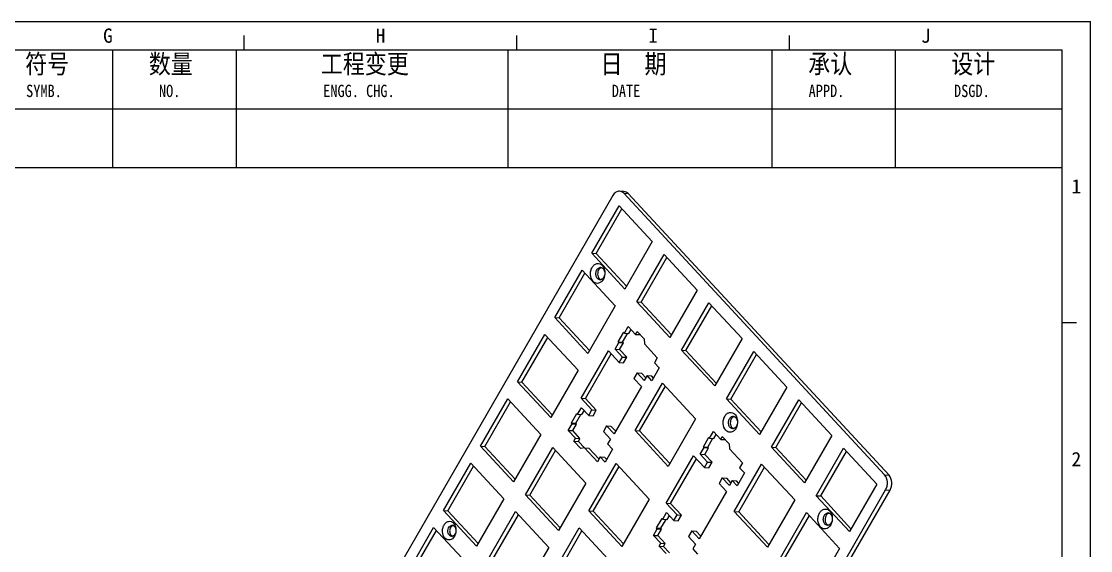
# Model space of a CAD drawing. Header units: millimetres. Extents: x 996 to 7194, y -92 to 581.
# Drawn here: x 1400.4 to 1652.5, y 247.2 to 371.9 of the extents above; entities that cross this region are included whole.
import ezdxf
from ezdxf.enums import TextEntityAlignment as Align

# ---------------------------------------------------------------- set-up
doc = ezdxf.new("R2010")
doc.units = ezdxf.units.MM
doc.header["$LTSCALE"] = 30.734
doc.layers.get('0').update_dxf_attribs({"linetype": 'CONTINUOUS'})
doc.layers.add('BORDER', color=5, linetype='CONTINUOUS')
doc.styles.add('BORDER', font='')
doc.styles.get("Standard").update_dxf_attribs({"font": 'txt', "width": 0.85})
doc.styles.get('BORDER').set_extended_font_data('SimSun')

# ---------------------------------------------------------------- blocks, each defined once
blk = doc.blocks.new('A4图框')
at = {"color": 253}
for p, q in [((2808.94, 2161.68), (2808.94, 2127.02)), ((2845.39, 2161.68), (2845.39, 2127.02)), ((2925.57, 2127.02), (2925.57, 2161.68)), ((3003.33, 2161.68), (3003.33, 2127.02)), ((3039.78, 2127.02), (3039.78, 2161.68)), ((2700.12, 2144.32), (3088.9, 2144.32)), ((2700.12, 2127.02), (3088.9, 2127.02))]:
    blk.add_line(p, q, dxfattribs=at)
at = {"layer": 'BORDER', "color": 0, "linetype": 'Continuous'}
for p, q in [((2276.83, 2170.08), (3097.29, 2170.08)), ((3097.29, 1590.69), (3097.29, 2170.08)), ((2847.8, 2161.68), (2847.8, 2165.88)), ((2928.17, 2161.68), (2928.17, 2165.88)), ((3008.53, 2161.68), (3008.53, 2165.88)), ((2285.22, 2161.68), (3088.9, 2161.68)), ((3088.9, 1599.08), (3088.9, 2161.68)), ((3093.1, 2081.32), (3088.9, 2081.32))]:
    blk.add_line(p, q, dxfattribs=at)
at = {"color": 141, "char_height": 5.5887, "width": 97.8321, "attachment_point": 1}
for s, insert in [('{\\fSimSun|b0|i0|c134|p54;符号}', (2783.21, 2160.34)), ('{\\fSimSun|b0|i0|c134|p54;数量}', (2819.65, 2160.34)), ('{\\fSimSun|b0|i0|c134|p54;工程变更}', (2870.37, 2160.34)), ('{\\fSimSun|b0|i0|c134|p54;日  期}', (2952.83, 2160.34)), ('{\\fSimSun|b0|i0|c134|p54;承认}', (3014.05, 2160.34)), ('{\\fSimSun|b0|i0|c134|p54;设计}', (3056.23, 2160.34))]:
    blk.add_mtext(s, dxfattribs=dict(at, insert=insert))
at = {"color": 0, "linetype": 'Continuous', "char_height": 3.645, "width": 36.3332, "attachment_point": 1}
for s, insert in [('SYMB.', (2783.49, 2151.43)), ('NO.', (2822.65, 2151.43)), ('ENGG. CHG.', (2871.06, 2151.43)), ('DATE', (2956.13, 2151.43)), ('APPD.', (3014.16, 2151.43)), ('DSGD.', (3057.02, 2151.43))]:
    blk.add_mtext(s, dxfattribs=dict(at, insert=insert))
at = {"layer": 'BORDER', "color": 0, "style": 'BORDER'}
for s, p in [('G', (2807.61, 2165.88)), ('H', (2887.98, 2165.88)), ('I', (2968.35, 2165.88)), ('J', (3048.72, 2165.88)), ('1', (3093.1, 2121.5)), ('2', (3093.1, 2041.13))]:
    blk.add_text(s, height=4.2, dxfattribs=at).set_placement(p, align=Align.MIDDLE_CENTER)

msp = doc.modelspace()

# ---------------------------------------------------------------- linework, layer by layer
at = {"color": 7, "linetype": 'Continuous'}
for p, q in [((1539.894, 330.907), (1401.551, 91.29)), ((1542.492, 331.828), (1541.456, 331.898)), ((1603.97, 265.015), (1542.439, 331.398)), ((1542.439, 331.398), (1543.475, 331.328)), ((1605.006, 264.945), (1543.475, 331.328)), ((1534.908, 317.257), (1541.355, 328.425)), ((1541.355, 328.425), (1549.158, 320.007)), ((1535.944, 317.188), (1542.019, 327.709)), ((1549.158, 320.007), (1542.711, 308.839)), ((1542.711, 308.839), (1534.908, 317.257)), ((1534.908, 317.257), (1535.944, 317.188)), ((1543.084, 309.485), (1535.944, 317.188)), ((1545.498, 305.833), (1551.945, 317)), ((1546.534, 305.763), (1552.608, 316.284)), ((1551.945, 317), (1559.748, 308.582)), ((1526.158, 302.102), (1532.605, 313.269)), ((1532.605, 313.269), (1540.408, 304.851)), ((1527.194, 302.032), (1533.269, 312.553)), ((1559.748, 308.582), (1553.3, 297.415)), ((1553.3, 297.415), (1545.498, 305.833)), ((1545.498, 305.833), (1546.534, 305.763)), ((1553.673, 298.06), (1546.534, 305.763)), ((1556.087, 294.408), (1562.535, 305.575)), ((1562.535, 305.575), (1570.338, 297.157)), ((1540.408, 304.851), (1533.961, 293.684)), ((1557.123, 294.338), (1563.198, 304.86)), ((1533.961, 293.684), (1526.158, 302.102)), ((1526.158, 302.102), (1527.194, 302.032)), ((1534.334, 294.33), (1527.194, 302.032)), ((1517.408, 286.946), (1523.855, 298.114)), ((1523.855, 298.114), (1531.658, 289.695)), ((1541.147, 296.417), (1542.436, 298.65)), ((1542.183, 296.347), (1543.378, 298.417)), ((1542.436, 298.65), (1542.603, 298.47)), ((1542.603, 298.47), (1543.501, 300.025)), ((1542.603, 298.47), (1543.64, 298.4)), ((1543.501, 300.025), (1545.229, 298.161)), ((1543.64, 298.4), (1544.165, 299.309)), ((1545.229, 298.161), (1545.609, 298.819)), ((1545.229, 298.161), (1546.265, 298.091)), ((1545.609, 298.819), (1547.225, 297.076)), ((1518.444, 286.876), (1524.519, 297.398)), ((1540.416, 294.681), (1541.314, 296.236)), ((1541.314, 296.236), (1541.147, 296.417)), ((1541.147, 296.417), (1542.183, 296.347)), ((1541.314, 296.236), (1542.35, 296.166)), ((1541.452, 294.611), (1542.35, 296.166)), ((1542.35, 296.166), (1542.183, 296.347)), ((1547.225, 297.076), (1547.305, 295.921)), ((1547.305, 295.921), (1550.357, 292.629)), ((1570.338, 297.157), (1563.89, 285.99)), ((1532.372, 283.099), (1538.82, 294.267)), ((1533.409, 283.029), (1539.483, 293.551)), ((1538.82, 294.267), (1541.384, 291.501)), ((1542.144, 292.817), (1540.416, 294.681)), ((1540.416, 294.681), (1541.452, 294.611)), ((1541.384, 291.501), (1542.144, 292.817)), ((1543.18, 292.747), (1541.452, 294.611)), ((1542.144, 292.817), (1543.18, 292.747)), ((1542.42, 291.431), (1543.18, 292.747)), ((1550.357, 292.629), (1549.689, 291.473)), ((1563.89, 285.99), (1556.087, 294.408)), ((1556.087, 294.408), (1557.123, 294.338)), ((1564.263, 286.636), (1557.123, 294.338)), ((1566.677, 282.983), (1573.124, 294.151)), ((1567.713, 282.913), (1573.788, 293.435)), ((1573.124, 294.151), (1580.927, 285.733)), ((1541.384, 291.501), (1542.42, 291.431)), ((1550.832, 290.24), (1549.082, 287.209)), ((1549.689, 291.473), (1550.832, 290.24)), ((1531.658, 289.695), (1525.211, 278.528)), ((1545.599, 289.089), (1544.839, 287.773)), ((1544.839, 287.773), (1546.623, 285.849)), ((1547.271, 287.285), (1545.599, 289.089)), ((1545.599, 289.089), (1546.635, 289.019)), ((1547.644, 287.931), (1546.635, 289.019)), ((1547.939, 288.442), (1547.271, 287.285)), ((1549.082, 287.209), (1547.939, 288.442)), ((1547.939, 288.442), (1548.975, 288.372)), ((1549.454, 287.855), (1548.975, 288.372)), ((1525.211, 278.528), (1517.408, 286.946)), ((1517.408, 286.946), (1518.444, 286.876)), ((1525.584, 279.174), (1518.444, 286.876)), ((1546.623, 285.849), (1540.175, 274.681)), ((1545.154, 275.472), (1551.602, 286.639)), ((1546.19, 275.402), (1552.265, 285.923)), ((1551.602, 286.639), (1559.405, 278.221)), ((1580.927, 285.733), (1574.48, 274.565)), ((1508.658, 271.791), (1515.105, 282.958)), ((1515.105, 282.958), (1522.908, 274.54)), ((1534.936, 280.333), (1532.372, 283.099)), ((1532.372, 283.099), (1533.409, 283.029)), ((1535.973, 280.263), (1533.409, 283.029)), ((1574.48, 274.565), (1566.677, 282.983)), ((1566.677, 282.983), (1567.713, 282.913)), ((1574.853, 275.211), (1567.713, 282.913)), ((1577.266, 271.559), (1583.714, 282.726)), ((1583.714, 282.726), (1591.517, 274.308)), ((1509.694, 271.721), (1515.769, 282.242)), ((1531.551, 279.326), (1532.449, 280.881)), ((1532.449, 280.881), (1534.176, 279.017)), ((1532.587, 279.256), (1533.112, 280.166)), ((1534.176, 279.017), (1534.936, 280.333)), ((1534.936, 280.333), (1535.973, 280.263)), ((1535.213, 278.947), (1535.973, 280.263)), ((1578.303, 271.489), (1584.377, 282.01)), ((1530.094, 277.273), (1531.383, 279.506)), ((1531.13, 277.203), (1532.326, 279.274)), ((1531.383, 279.506), (1531.551, 279.326)), ((1531.551, 279.326), (1532.587, 279.256)), ((1534.176, 279.017), (1535.213, 278.947)), ((1559.405, 278.221), (1552.957, 267.053)), ((1529.363, 275.537), (1530.261, 277.092)), ((1531.091, 273.673), (1529.363, 275.537)), ((1529.363, 275.537), (1530.399, 275.467)), ((1530.261, 277.092), (1530.094, 277.273)), ((1530.094, 277.273), (1531.13, 277.203)), ((1530.261, 277.092), (1531.297, 277.022)), ((1530.399, 275.467), (1531.297, 277.022)), ((1532.127, 273.603), (1530.399, 275.467)), ((1531.297, 277.022), (1531.13, 277.203)), ((1538.392, 276.605), (1537.632, 275.289)), ((1537.632, 275.289), (1539.304, 273.485)), ((1540.175, 274.681), (1538.392, 276.605)), ((1538.392, 276.605), (1539.428, 276.535)), ((1540.548, 275.327), (1539.428, 276.535)), ((1552.957, 267.053), (1545.154, 275.472)), ((1545.154, 275.472), (1546.19, 275.402)), ((1553.33, 267.699), (1546.19, 275.402)), ((1562.688, 273.724), (1563.586, 275.279)), ((1563.586, 275.279), (1565.313, 273.415)), ((1522.908, 274.54), (1516.461, 263.373)), ((1530.711, 273.015), (1531.091, 273.673)), ((1532.327, 271.271), (1530.711, 273.015)), ((1530.711, 273.015), (1531.747, 272.945)), ((1531.091, 273.673), (1532.127, 273.603)), ((1531.747, 272.945), (1532.127, 273.603)), ((1533.157, 271.424), (1531.747, 272.945)), ((1539.304, 273.485), (1538.636, 272.329)), ((1561.231, 271.671), (1562.52, 273.904)), ((1562.267, 271.601), (1563.463, 273.672)), ((1562.52, 273.904), (1562.688, 273.724)), ((1562.688, 273.724), (1563.724, 273.654)), ((1563.724, 273.654), (1564.249, 274.564)), ((1565.313, 273.415), (1565.693, 274.073)), ((1565.313, 273.415), (1566.35, 273.345)), ((1565.693, 274.073), (1567.31, 272.33)), ((1591.517, 274.308), (1585.069, 263.141)), ((1516.461, 263.373), (1508.658, 271.791)), ((1508.658, 271.791), (1509.694, 271.721)), ((1516.833, 264.018), (1509.694, 271.721)), ((1519.247, 260.366), (1525.695, 271.533)), ((1520.284, 260.296), (1526.358, 270.818)), ((1525.695, 271.533), (1533.498, 263.115)), ((1533.167, 271.433), (1532.327, 271.271)), ((1536.218, 268.141), (1533.167, 271.433)), ((1533.167, 271.433), (1534.203, 271.363)), ((1536.591, 268.787), (1534.203, 271.363)), ((1539.779, 271.096), (1538.029, 268.065)), ((1538.636, 272.329), (1539.779, 271.096)), ((1560.5, 269.935), (1561.398, 271.491)), ((1560.5, 269.935), (1561.536, 269.865)), ((1562.228, 268.071), (1560.5, 269.935)), ((1561.398, 271.491), (1561.231, 271.671)), ((1561.231, 271.671), (1562.267, 271.601)), ((1561.398, 271.491), (1562.434, 271.421)), ((1561.536, 269.865), (1562.434, 271.421)), ((1563.264, 268.001), (1561.536, 269.865)), ((1562.434, 271.421), (1562.267, 271.601)), ((1567.31, 272.33), (1567.39, 271.176)), ((1567.39, 271.176), (1570.441, 267.883)), ((1577.266, 271.559), (1578.303, 271.489)), ((1585.069, 263.141), (1577.266, 271.559)), ((1585.442, 263.786), (1578.303, 271.489)), ((1587.856, 260.134), (1594.303, 271.301)), ((1588.892, 260.064), (1594.967, 270.586)), ((1594.303, 271.301), (1602.106, 262.883)), ((1499.908, 256.635), (1506.355, 267.802)), ((1506.355, 267.802), (1514.158, 259.384)), ((1534.226, 256.543), (1540.673, 267.71)), ((1536.886, 269.298), (1536.218, 268.141)), ((1538.029, 268.065), (1536.886, 269.298)), ((1536.886, 269.298), (1537.922, 269.228)), ((1538.402, 268.711), (1537.922, 269.228)), ((1540.673, 267.71), (1548.476, 259.292)), ((1552.457, 258.354), (1558.904, 269.521)), ((1553.493, 258.284), (1559.568, 268.805)), ((1558.904, 269.521), (1561.468, 266.755)), ((1561.468, 266.755), (1562.228, 268.071)), ((1562.228, 268.071), (1563.264, 268.001)), ((1562.504, 266.685), (1563.264, 268.001)), ((1568.516, 256.403), (1574.964, 267.57)), ((1570.441, 267.883), (1569.773, 266.727)), ((1574.964, 267.57), (1582.767, 259.152)), ((1500.944, 256.565), (1507.019, 267.087)), ((1535.262, 256.473), (1541.337, 266.995)), ((1561.468, 266.755), (1562.504, 266.685)), ((1570.916, 265.494), (1569.166, 262.463)), ((1569.553, 256.333), (1575.627, 266.855)), ((1569.773, 266.727), (1570.916, 265.494)), ((1603.97, 265.015), (1605.006, 264.945)), ((1533.498, 263.115), (1527.05, 251.948)), ((1565.683, 264.343), (1564.924, 263.027)), ((1564.924, 263.027), (1566.707, 261.103)), ((1565.683, 264.343), (1566.72, 264.273)), ((1567.355, 262.539), (1565.683, 264.343)), ((1567.728, 263.185), (1566.72, 264.273)), ((1568.023, 263.696), (1567.355, 262.539)), ((1568.023, 263.696), (1569.06, 263.626)), ((1569.166, 262.463), (1568.023, 263.696)), ((1569.539, 263.109), (1569.06, 263.626)), ((1602.106, 262.883), (1595.659, 251.716)), ((1465.869, 21.9), (1604.212, 261.517)), ((1466.905, 21.83), (1605.248, 261.447)), ((1527.05, 251.948), (1519.247, 260.366)), ((1519.247, 260.366), (1520.284, 260.296)), ((1527.423, 252.594), (1520.284, 260.296)), ((1566.707, 261.103), (1560.26, 249.935)), ((1587.856, 260.134), (1588.892, 260.064)), ((1595.659, 251.716), (1587.856, 260.134)), ((1596.032, 252.362), (1588.892, 260.064)), ((1604.212, 261.517), (1605.248, 261.447)), ((1514.158, 259.384), (1507.711, 248.217)), ((1548.476, 259.292), (1542.029, 248.125)), ((1552.457, 258.354), (1553.493, 258.284)), ((1555.021, 255.588), (1552.457, 258.354)), ((1556.057, 255.518), (1553.493, 258.284)), ((1582.767, 259.152), (1576.319, 247.985)), ((1507.711, 248.217), (1499.908, 256.635)), ((1499.908, 256.635), (1500.944, 256.565)), ((1508.083, 248.863), (1500.944, 256.565)), ((1510.497, 245.21), (1516.945, 256.378)), ((1511.534, 245.141), (1517.608, 255.662)), ((1516.945, 256.378), (1524.748, 247.96)), ((1542.029, 248.125), (1534.226, 256.543)), ((1534.226, 256.543), (1535.262, 256.473)), ((1542.402, 248.771), (1535.262, 256.473)), ((1550.178, 252.527), (1551.468, 254.76)), ((1551.468, 254.76), (1551.635, 254.58)), ((1551.635, 254.58), (1552.533, 256.136)), ((1552.533, 256.136), (1554.261, 254.271)), ((1552.671, 254.51), (1553.196, 255.42)), ((1554.261, 254.271), (1555.021, 255.588)), ((1555.021, 255.588), (1556.057, 255.518)), ((1555.297, 254.202), (1556.057, 255.518)), ((1568.516, 256.403), (1569.553, 256.333)), ((1576.319, 247.985), (1568.516, 256.403)), ((1576.692, 248.631), (1569.553, 256.333)), ((1579.106, 244.978), (1585.553, 256.146)), ((1580.142, 244.909), (1586.217, 255.43)), ((1585.553, 256.146), (1593.356, 247.728)), ((1491.158, 241.48), (1497.605, 252.647)), ((1497.605, 252.647), (1505.408, 244.229)), ((1525.476, 241.388), (1531.923, 252.555)), ((1531.923, 252.555), (1539.726, 244.137)), ((1549.447, 250.791), (1550.345, 252.347)), ((1550.345, 252.347), (1550.178, 252.527)), ((1550.178, 252.527), (1551.214, 252.457)), ((1550.345, 252.347), (1551.382, 252.277)), ((1550.484, 250.721), (1551.382, 252.277)), ((1551.214, 252.457), (1552.41, 254.528)), ((1551.382, 252.277), (1551.214, 252.457)), ((1551.635, 254.58), (1552.671, 254.51)), ((1554.261, 254.271), (1555.297, 254.202)), ((1492.194, 241.41), (1498.268, 251.931)), ((1526.512, 241.318), (1532.587, 251.839)), ((1551.175, 248.927), (1549.447, 250.791)), ((1549.447, 250.791), (1550.484, 250.721)), ((1552.211, 248.857), (1550.484, 250.721)), ((1558.476, 251.86), (1557.716, 250.543)), ((1557.716, 250.543), (1559.388, 248.74)), ((1558.476, 251.86), (1559.512, 251.79)), ((1560.26, 249.935), (1558.476, 251.86)), ((1560.633, 250.581), (1559.512, 251.79)), ((1524.748, 247.96), (1518.3, 236.792)), ((1550.795, 248.269), (1551.175, 248.927)), ((1550.795, 248.269), (1551.831, 248.199)), ((1552.412, 246.525), (1550.795, 248.269)), ((1551.175, 248.927), (1552.211, 248.857)), ((1551.831, 248.199), (1552.211, 248.857)), ((1553.241, 246.678), (1551.831, 248.199)), ((1559.388, 248.74), (1558.721, 247.583)), ((1558.721, 247.583), (1559.863, 246.35)), ((1593.356, 247.728), (1586.909, 236.56))]:
    msp.add_line(p, q, dxfattribs=at)
for centre, radius, start, end in [((1536.961, 313.165), 0.769, 86.21535, 100.95584), ((1535.451, 312.797), 2.517, 21.19742, 23.62821), ((1536.867, 311.806), 0.769, 266.21535, 280.95583), ((1535.789, 312.105), 2.063, 314.47243, 321.1171), ((1568.251, 278.061), 0.769, 86.21535, 100.95584), ((1566.741, 277.693), 2.517, 21.19742, 23.62821), ((1568.157, 276.703), 0.769, 266.21535, 280.95583), ((1567.079, 277.001), 2.063, 314.47243, 321.1171), ((1590.606, 255.29), 0.769, 86.21535, 100.95584), ((1589.096, 254.922), 2.517, 21.19742, 23.62821), ((1500.481, 252.147), 2.382, 20.03161, 23.61627), ((1590.512, 253.931), 0.769, 266.21535, 280.95583), ((1589.434, 254.23), 2.063, 314.47243, 321.1171), ((1501.872, 251.254), 0.69, 266.21537, 280.95668), ((1501.868, 251.275), 0.71, 280.95102, 283.48332), ((1500.787, 251.538), 1.975, 317.49714, 321.07839)]:
    msp.add_arc(centre, radius, start, end, dxfattribs=at)
for points, knots in [([(1541.456, 331.898), (1541.309, 331.908), (1541.003, 331.876), (1540.409, 331.603), (1540.066, 331.205), (1539.894, 330.907)], [0, 0, 0, 0, 0.227614, 0.4666921, 1, 1, 1, 1]), ([(1542.439, 331.398), (1542.307, 331.54), (1542.008, 331.779), (1541.636, 331.886), (1541.456, 331.898)], [0, 0, 0, 0, 0.5169844, 1, 1, 1, 1]), ([(1543.475, 331.328), (1543.344, 331.47), (1543.044, 331.709), (1542.673, 331.816), (1542.492, 331.828)], [0, 0, 0, 0, 0.5169844, 1, 1, 1, 1]), ([(1535.21, 310.653), (1534.833, 311.06), (1534.536, 311.957), (1534.614, 312.967), (1534.784, 313.547), (1535.024, 314.056), (1535.436, 314.571), (1536.104, 314.913), (1536.828, 314.856), (1537.215, 314.575), (1537.375, 314.402)], [0, 0, 0, 0, 0.2626404, 0.4073913, 0.4785518, 0.5471619, 0.673045, 0.7840423, 0.8884659, 1, 1, 1, 1]), ([(1536.247, 311.329), (1536.075, 311.514), (1535.845, 312.027), (1535.853, 312.715), (1536.027, 313.239), (1536.283, 313.656), (1536.597, 313.878), (1536.815, 313.92)], [0, 0, 0, 0, 0.2475226, 0.5217807, 0.6566833, 0.7829307, 1, 1, 1, 1]), ([(1536.521, 313.329), (1536.453, 313.212), (1536.241, 312.706), (1536.252, 312.105), (1536.403, 311.723)], [0, 0, 0, 0, 0.2474303, 1, 1, 1, 1]), ([(1536.838, 313.706), (1536.807, 313.681), (1536.684, 313.572), (1536.583, 313.438), (1536.521, 313.329)], [0, 0, 0, 0, 0.2388888, 1, 1, 1, 1]), ([(1537.221, 313.89), (1537.187, 313.883), (1537.05, 313.846), (1536.923, 313.773), (1536.838, 313.706)], [0, 0, 0, 0, 0.2412881, 1, 1, 1, 1]), ([(1537.362, 313.821), (1537.423, 313.785), (1537.499, 313.727), (1537.566, 313.66), (1537.582, 313.642)], [0, 0, 0, 0, 0.7431313, 1, 1, 1, 1]), ([(1537.375, 314.402), (1537.413, 314.36), (1537.566, 314.179), (1537.685, 313.971), (1537.757, 313.806)], [0, 0, 0, 0, 0.2393208, 1, 1, 1, 1]), ([(1537.964, 313.055), (1537.991, 312.853), (1538.02, 312.071), (1537.759, 311.261), (1537.394, 310.81)], [0, 0, 0, 0, 0.2598655, 1, 1, 1, 1]), ([(1537.841, 313.221), (1537.975, 312.879), (1538.021, 312.134), (1537.673, 311.449), (1537.406, 311.237)], [0, 0, 0, 0, 0.5184241, 1, 1, 1, 1]), ([(1537.582, 313.642), (1537.609, 313.613), (1537.715, 313.486), (1537.794, 313.338), (1537.841, 313.221)], [0, 0, 0, 0, 0.2380778, 1, 1, 1, 1]), ([(1537.798, 313.707), (1537.818, 313.656), (1537.893, 313.444), (1537.941, 313.223), (1537.964, 313.055)], [0, 0, 0, 0, 0.2445705, 1, 1, 1, 1]), ([(1537.234, 310.633), (1537.092, 310.494), (1536.774, 310.265), (1536.207, 310.137), (1535.646, 310.273), (1535.342, 310.511), (1535.21, 310.653)], [0, 0, 0, 0, 0.263075, 0.5047918, 0.7437551, 1, 1, 1, 1]), ([(1536.538, 311.112), (1536.512, 311.124), (1536.404, 311.182), (1536.309, 311.261), (1536.247, 311.329)], [0, 0, 0, 0, 0.2425221, 1, 1, 1, 1]), ([(1536.661, 311.301), (1536.687, 311.273), (1536.792, 311.171), (1536.92, 311.092), (1537.021, 311.055)], [0, 0, 0, 0, 0.2609234, 1, 1, 1, 1]), ([(1537.406, 311.237), (1537.376, 311.214), (1537.257, 311.129), (1537.119, 311.071), (1537.014, 311.051)], [0, 0, 0, 0, 0.261752, 1, 1, 1, 1]), ([(1566.5, 275.549), (1566.123, 275.956), (1565.826, 276.853), (1565.904, 277.864), (1566.074, 278.443), (1566.313, 278.952), (1566.726, 279.467), (1567.394, 279.809), (1568.118, 279.752), (1568.505, 279.471), (1568.665, 279.298)], [0, 0, 0, 0, 0.2626404, 0.4073913, 0.4785518, 0.5471619, 0.673045, 0.7840423, 0.8884659, 1, 1, 1, 1]), ([(1567.536, 276.225), (1567.365, 276.411), (1567.135, 276.923), (1567.143, 277.612), (1567.317, 278.135), (1567.573, 278.552), (1567.887, 278.774), (1568.105, 278.816)], [0, 0, 0, 0, 0.2475226, 0.5217807, 0.6566833, 0.7829307, 1, 1, 1, 1]), ([(1567.811, 278.226), (1567.743, 278.109), (1567.531, 277.603), (1567.542, 277.002), (1567.693, 276.619)], [0, 0, 0, 0, 0.2474303, 1, 1, 1, 1]), ([(1568.128, 278.602), (1568.097, 278.578), (1567.974, 278.468), (1567.873, 278.334), (1567.811, 278.226)], [0, 0, 0, 0, 0.2388888, 1, 1, 1, 1]), ([(1568.511, 278.787), (1568.477, 278.78), (1568.339, 278.742), (1568.212, 278.669), (1568.128, 278.602)], [0, 0, 0, 0, 0.2412881, 1, 1, 1, 1]), ([(1568.652, 278.718), (1568.713, 278.682), (1568.789, 278.624), (1568.855, 278.556), (1568.872, 278.538)], [0, 0, 0, 0, 0.7431313, 1, 1, 1, 1]), ([(1568.665, 279.298), (1568.703, 279.257), (1568.856, 279.075), (1568.975, 278.867), (1569.047, 278.702)], [0, 0, 0, 0, 0.2393208, 1, 1, 1, 1]), ([(1569.253, 277.952), (1569.281, 277.75), (1569.31, 276.968), (1569.049, 276.157), (1568.684, 275.707)], [0, 0, 0, 0, 0.2598655, 1, 1, 1, 1]), ([(1569.13, 278.117), (1569.265, 277.776), (1569.311, 277.03), (1568.962, 276.346), (1568.695, 276.134)], [0, 0, 0, 0, 0.5184241, 1, 1, 1, 1]), ([(1568.872, 278.538), (1568.899, 278.51), (1569.005, 278.382), (1569.084, 278.234), (1569.13, 278.117)], [0, 0, 0, 0, 0.2380778, 1, 1, 1, 1]), ([(1569.088, 278.603), (1569.108, 278.552), (1569.182, 278.34), (1569.231, 278.12), (1569.253, 277.952)], [0, 0, 0, 0, 0.2445705, 1, 1, 1, 1]), ([(1568.524, 275.53), (1568.381, 275.39), (1568.064, 275.161), (1567.497, 275.034), (1566.936, 275.17), (1566.632, 275.407), (1566.5, 275.549)], [0, 0, 0, 0, 0.263075, 0.5047918, 0.7437551, 1, 1, 1, 1]), ([(1567.828, 276.008), (1567.801, 276.021), (1567.694, 276.078), (1567.599, 276.158), (1567.536, 276.225)], [0, 0, 0, 0, 0.2425221, 1, 1, 1, 1]), ([(1567.951, 276.197), (1567.977, 276.169), (1568.082, 276.068), (1568.21, 275.988), (1568.311, 275.952)], [0, 0, 0, 0, 0.2609234, 1, 1, 1, 1]), ([(1568.695, 276.134), (1568.666, 276.11), (1568.547, 276.026), (1568.409, 275.968), (1568.304, 275.947)], [0, 0, 0, 0, 0.261752, 1, 1, 1, 1]), ([(1604.212, 261.517), (1604.369, 261.788), (1604.593, 262.4), (1604.687, 263.627), (1604.371, 264.582), (1603.97, 265.015)], [0, 0, 0, 0, 0.2548923, 0.5196304, 1, 1, 1, 1]), ([(1605.248, 261.447), (1605.405, 261.719), (1605.63, 262.33), (1605.723, 263.557), (1605.408, 264.512), (1605.006, 264.945)], [0, 0, 0, 0, 0.2548923, 0.5196304, 1, 1, 1, 1]), ([(1588.855, 252.778), (1588.478, 253.185), (1588.181, 254.082), (1588.259, 255.092), (1588.429, 255.672), (1588.668, 256.181), (1589.081, 256.696), (1589.749, 257.038), (1590.473, 256.981), (1590.859, 256.7), (1591.02, 256.527)], [0, 0, 0, 0, 0.2626404, 0.4073913, 0.4785518, 0.5471619, 0.673045, 0.7840423, 0.8884659, 1, 1, 1, 1]), ([(1589.891, 253.454), (1589.72, 253.639), (1589.49, 254.152), (1589.497, 254.84), (1589.672, 255.364), (1589.928, 255.781), (1590.242, 256.003), (1590.46, 256.045)], [0, 0, 0, 0, 0.2475226, 0.5217807, 0.6566833, 0.7829307, 1, 1, 1, 1]), ([(1590.165, 255.454), (1590.098, 255.337), (1589.886, 254.831), (1589.897, 254.23), (1590.047, 253.848)], [0, 0, 0, 0, 0.2474303, 1, 1, 1, 1]), ([(1590.483, 255.831), (1590.452, 255.806), (1590.328, 255.697), (1590.228, 255.563), (1590.165, 255.454)], [0, 0, 0, 0, 0.2388888, 1, 1, 1, 1]), ([(1590.866, 256.015), (1590.832, 256.008), (1590.694, 255.97), (1590.567, 255.898), (1590.483, 255.831)], [0, 0, 0, 0, 0.2412881, 1, 1, 1, 1]), ([(1591.007, 255.946), (1591.068, 255.91), (1591.144, 255.852), (1591.21, 255.785), (1591.227, 255.767)], [0, 0, 0, 0, 0.7431313, 1, 1, 1, 1]), ([(1591.02, 256.527), (1591.058, 256.485), (1591.211, 256.304), (1591.33, 256.096), (1591.402, 255.931)], [0, 0, 0, 0, 0.2393208, 1, 1, 1, 1]), ([(1591.608, 255.18), (1591.635, 254.978), (1591.665, 254.196), (1591.403, 253.386), (1591.039, 252.935)], [0, 0, 0, 0, 0.2598655, 1, 1, 1, 1]), ([(1591.485, 255.345), (1591.62, 255.004), (1591.666, 254.259), (1591.317, 253.574), (1591.05, 253.362)], [0, 0, 0, 0, 0.5184241, 1, 1, 1, 1]), ([(1591.227, 255.767), (1591.254, 255.738), (1591.359, 255.611), (1591.439, 255.463), (1591.485, 255.345)], [0, 0, 0, 0, 0.2380778, 1, 1, 1, 1]), ([(1591.443, 255.832), (1591.463, 255.781), (1591.537, 255.569), (1591.586, 255.348), (1591.608, 255.18)], [0, 0, 0, 0, 0.2445705, 1, 1, 1, 1]), ([(1500.279, 250.15), (1499.926, 250.531), (1499.648, 251.371), (1499.731, 252.452), (1500.015, 253.225), (1500.49, 253.818), (1501.116, 254.138), (1501.794, 254.085), (1502.156, 253.822), (1502.305, 253.66)], [0, 0, 0, 0, 0.2627484, 0.4075587, 0.546976, 0.6729108, 0.7839537, 0.8884201, 1, 1, 1, 1]), ([(1501.315, 250.826), (1501.188, 250.963), (1501.001, 251.329), (1500.944, 251.939), (1501.089, 252.534), (1501.328, 252.866), (1501.474, 252.982)], [0, 0, 0, 0, 0.2372148, 0.5008324, 0.7640027, 1, 1, 1, 1]), ([(1501.604, 252.617), (1501.564, 252.547), (1501.423, 252.247), (1501.376, 251.905), (1501.393, 251.655)], [0, 0, 0, 0, 0.2421146, 1, 1, 1, 1]), ([(1501.474, 252.982), (1501.55, 253.043), (1501.718, 253.139), (1501.91, 253.166), (1502.002, 253.16)], [0, 0, 0, 0, 0.5166917, 1, 1, 1, 1]), ([(1501.888, 252.954), (1501.861, 252.932), (1501.75, 252.834), (1501.66, 252.714), (1501.604, 252.617)], [0, 0, 0, 0, 0.2388888, 1, 1, 1, 1]), ([(1502.209, 253.114), (1502.181, 253.108), (1502.066, 253.073), (1501.96, 253.011), (1501.888, 252.954)], [0, 0, 0, 0, 0.2415607, 1, 1, 1, 1]), ([(1502.305, 253.66), (1502.342, 253.621), (1502.484, 253.451), (1502.596, 253.256), (1502.664, 253.102)], [0, 0, 0, 0, 0.2393202, 1, 1, 1, 1]), ([(1502.513, 252.9), (1502.537, 252.874), (1502.632, 252.76), (1502.703, 252.627), (1502.744, 252.522)], [0, 0, 0, 0, 0.2380775, 1, 1, 1, 1]), ([(1502.744, 252.522), (1502.789, 252.409), (1502.911, 251.932), (1502.823, 251.401), (1502.639, 251.081)], [0, 0, 0, 0, 0.2483024, 1, 1, 1, 1]), ([(1502.857, 252.399), (1502.873, 252.273), (1502.908, 251.77), (1502.816, 251.257), (1502.676, 250.907)], [0, 0, 0, 0, 0.2514744, 1, 1, 1, 1]), ([(1502.719, 252.963), (1502.735, 252.919), (1502.797, 252.735), (1502.837, 252.544), (1502.857, 252.399)], [0, 0, 0, 0, 0.2451218, 1, 1, 1, 1]), ([(1590.879, 252.758), (1590.736, 252.619), (1590.418, 252.39), (1589.851, 252.262), (1589.291, 252.398), (1588.987, 252.636), (1588.855, 252.778)], [0, 0, 0, 0, 0.263075, 0.5047918, 0.7437551, 1, 1, 1, 1]), ([(1590.183, 253.237), (1590.156, 253.249), (1590.049, 253.307), (1589.954, 253.386), (1589.891, 253.454)], [0, 0, 0, 0, 0.2425221, 1, 1, 1, 1]), ([(1590.306, 253.426), (1590.332, 253.398), (1590.436, 253.296), (1590.564, 253.217), (1590.666, 253.18)], [0, 0, 0, 0, 0.2609234, 1, 1, 1, 1]), ([(1591.05, 253.362), (1591.021, 253.339), (1590.902, 253.254), (1590.764, 253.196), (1590.658, 253.176)], [0, 0, 0, 0, 0.261752, 1, 1, 1, 1]), ([(1502.243, 250.204), (1502.11, 250.059), (1501.809, 249.816), (1501.258, 249.664), (1500.706, 249.782), (1500.407, 250.012), (1500.279, 250.15)], [0, 0, 0, 0, 0.2659261, 0.508055, 0.7454301, 1, 1, 1, 1]), ([(1501.609, 250.617), (1501.582, 250.628), (1501.474, 250.681), (1501.378, 250.759), (1501.315, 250.826)], [0, 0, 0, 0, 0.2419214, 1, 1, 1, 1]), ([(1501.393, 251.655), (1501.396, 251.613), (1501.413, 251.45), (1501.454, 251.289), (1501.498, 251.176)], [0, 0, 0, 0, 0.2562979, 1, 1, 1, 1]), ([(1501.73, 250.798), (1501.753, 250.773), (1501.847, 250.682), (1501.962, 250.611), (1502.053, 250.578)], [0, 0, 0, 0, 0.2609234, 1, 1, 1, 1]), ([(1502.639, 251.081), (1502.568, 250.959), (1502.399, 250.745), (1502.155, 250.613), (1502.034, 250.584)], [0, 0, 0, 0, 0.5302992, 1, 1, 1, 1]), ([(1502.676, 250.907), (1502.653, 250.851), (1502.558, 250.635), (1502.433, 250.433), (1502.324, 250.298)], [0, 0, 0, 0, 0.2586129, 1, 1, 1, 1])]:
    msp.add_open_spline(points, degree=3, knots=knots, dxfattribs=at)
for points in [[(1537.012, 313.932), (1537.083, 313.927), (1537.154, 313.912), (1537.221, 313.888)], [(1537.221, 313.888), (1537.27, 313.87), (1537.317, 313.848), (1537.362, 313.821)], [(1536.403, 311.723), (1536.435, 311.641), (1536.474, 311.562), (1536.52, 311.487)], [(1536.52, 311.487), (1536.561, 311.421), (1536.608, 311.358), (1536.661, 311.301)], [(1536.817, 311.039), (1536.721, 311.045), (1536.625, 311.071), (1536.538, 311.112)], [(1568.302, 278.829), (1568.373, 278.824), (1568.444, 278.809), (1568.511, 278.784)], [(1568.511, 278.784), (1568.56, 278.767), (1568.607, 278.744), (1568.652, 278.718)], [(1567.693, 276.619), (1567.725, 276.537), (1567.764, 276.458), (1567.81, 276.384)], [(1567.81, 276.384), (1567.851, 276.318), (1567.898, 276.254), (1567.951, 276.197)], [(1568.107, 275.935), (1568.011, 275.942), (1567.915, 275.967), (1567.828, 276.008)], [(1590.657, 256.057), (1590.728, 256.052), (1590.799, 256.037), (1590.866, 256.013)], [(1590.866, 256.013), (1590.915, 255.995), (1590.962, 255.973), (1591.007, 255.946)], [(1502.002, 253.16), (1502.073, 253.155), (1502.144, 253.139), (1502.211, 253.112)], [(1502.211, 253.112), (1502.259, 253.093), (1502.304, 253.069), (1502.347, 253.041)], [(1502.347, 253.041), (1502.408, 253.001), (1502.463, 252.953), (1502.513, 252.9)], [(1590.047, 253.848), (1590.08, 253.766), (1590.119, 253.687), (1590.165, 253.612)], [(1590.165, 253.612), (1590.206, 253.546), (1590.253, 253.483), (1590.306, 253.426)], [(1590.461, 253.164), (1590.366, 253.17), (1590.27, 253.196), (1590.183, 253.237)], [(1501.498, 251.176), (1501.524, 251.111), (1501.555, 251.047), (1501.59, 250.987)], [(1501.59, 250.987), (1501.63, 250.92), (1501.677, 250.856), (1501.73, 250.798)], [(1501.826, 250.566), (1501.752, 250.571), (1501.678, 250.589), (1501.609, 250.617)]]:
    msp.add_open_spline(points, degree=3, dxfattribs=at)

# ---------------------------------------------------------------- block references
at = {"xscale": 0.8000000000000114, "yscale": 0.8000000000000114, "zscale": 0.8000000000000114}
msp.add_blockref('A4图框', (-825.289, -1364.144), dxfattribs=at)

doc.saveas('drawing.dxf')
